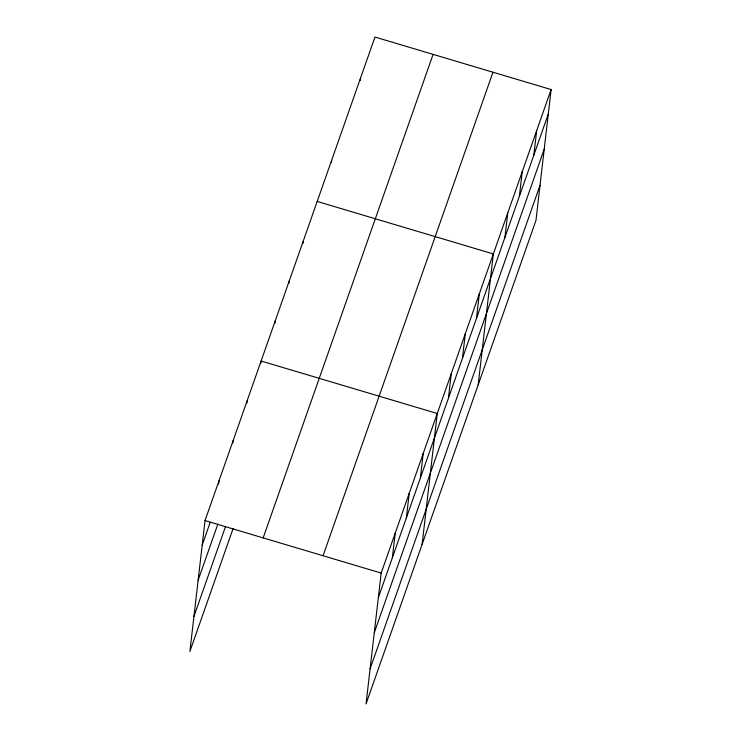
<?xml version="1.0" encoding="UTF-8"?>
<svg xmlns="http://www.w3.org/2000/svg" width="741" height="741" viewBox="0 0 741 741"><rect width="100%" height="100%" fill="white"/><g stroke="black" fill="none" stroke-linecap="round" stroke-linejoin="round"><path stroke-width="1.11" d="M551.109 89.55L381.18 573.071L366.035 703.95L535.965 220.429L551.109 89.55L374.965 37.05L205.035 520.571L189.891 651.45L233.091 528.546M218.669 484.03L219.058 480.687M232.822 443.025L233.072 440.793M246.836 403.132L247.096 400.9M260.86 363.247L261.11 361.015L437.255 413.506L422.111 544.385M274.874 323.354L275.133 321.122M288.897 283.46L289.147 281.228M302.912 243.567L303.171 241.334M331.375 162.585L331.635 160.352M360.265 80.38L360.524 78.148M392.36 557.732L395.194 533.177M406.374 517.839L409.217 493.293M420.397 477.954L423.231 453.399M448.435 398.167L451.269 373.621M462.449 358.283L465.292 333.728M476.472 318.389L479.307 293.834M478.186 384.82L493.33 253.95L317.194 201.45M504.936 237.398L507.77 212.843M519.376 196.3L522.22 171.745M533.816 155.202L536.66 130.648M202.2 545.126L210.157 522.488M198.134 580.212L217.835 524.146M193.957 616.364L225.403 526.879M263.166 537.901L433.096 54.371M323.048 555.75L492.978 72.22M378.336 597.626L548.266 114.095M374.279 632.712L544.209 149.191M370.092 668.864L540.022 185.343M205.035 520.571L381.18 573.071"/></g></svg>
